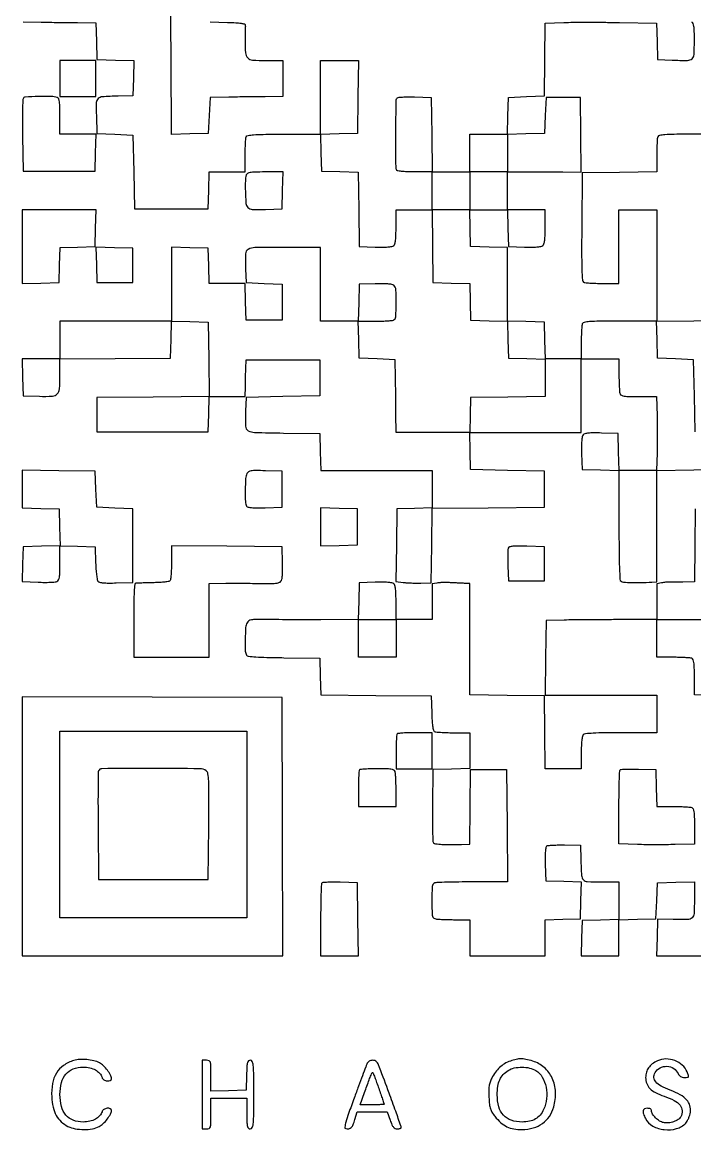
# Model space of a CAD drawing. Extents: x 179 to 1071, y 112 to 1107.
# Drawn here: x 179 to 571, y 112 to 758 of the extents above; entities that cross this region are included whole.
import ezdxf

# ---------------------------------------------------------------- set-up
doc = ezdxf.new("R2010")
doc.units = 0

msp = doc.modelspace()

# ---------------------------------------------------------------- linework, layer by layer
for points in [[(288.5, 758.5), (298.75, 758.215017, -0.006789), (303.475963, 758.019373, -0.022348), (306.580655, 757.708991, -0.02798), (308.590639, 757.300971, -0.324883), (309.070637, 756.715017, -0.015243), (309.092918, 755.907583, -0.001021), (309.081503, 753.595179, -0.001469), (309.054163, 750.838156, -0.001099), (309.008434, 747.800487, 0.019496), (309.169365, 740.397615, 0.185632), (310.458808, 737.569707, 0.178142), (313.338343, 736.272315, 0.017684), (321.035184, 736), (331, 736), (331, 725.5), (331, 715), (320.75, 714.902492, 0.000362), (316.032594, 714.8542, 0.000201), (310.279688, 714.788832, 0.0002), (304.45558, 714.717978, 0.000324), (299.5, 714.652492), (288.5, 714.5), (288, 704), (287.5, 693.5), (276.760648, 693.216276), (266.021296, 692.932553), (265.760648, 736.216276), (265.5, 779.5)], [(179.5, 758.5), (190, 758.350303, 0.000392), (194.794771, 758.285703, 0.000226), (200.563499, 758.215115, 0.000226), (206.352763, 758.149517, 0.00038), (211.216168, 758.100303), (221.932337, 758), (222.216168, 747.25), (222.5, 736.5), (233.284606, 736.215817), (244.069211, 735.931635), (243.784606, 725.715817), (243.5, 715.5), (235, 715.24922, 0.007628), (225.685433, 714.832102, 0.170037), (223.227472, 713.801979, 0.207027), (222.186732, 711.525487, 0.012089), (222.215323, 703.722245), (222.5, 693.5), (233, 693), (243.5, 692.5), (244, 671), (244.5, 649.5), (266, 649.5), (287.5, 649.5), (287.783832, 660.25), (288.067663, 671), (298.533832, 671), (309, 671), (309, 680.418213, -0.005951), (309.044305, 684.140776, -0.007831), (309.178303, 687.534475, -0.005915), (309.367894, 690.361889, -0.07203), (309.606989, 691.418213, -0.258602), (310.66196, 692.303692, -0.030077), (313.829945, 692.724381, -0.015924), (319.472196, 692.950419, -0.002049), (331.573157, 693), (352.932337, 693), (353.216168, 682.25), (353.5, 671.5), (364.230591, 671.216365), (374.961183, 670.93273), (375.230591, 649.216365), (375.5, 627.5), (384.850715, 627.211141, 0.009044), (388.957683, 627.15859, 0.018924), (392.150171, 627.296386, 0.020746), (394.513859, 627.587315, 0.132968), (395.600715, 628.083586, 0.154085), (396.271246, 629.124417, 0.035127), (396.685192, 631.205854, 0.024181), (396.929838, 634.346734, 0.007345), (397, 639.122445), (397, 649), (407.480112, 649), (417.960225, 649), (418.230112, 627.75), (418.5, 606.5), (429.216508, 606.216508), (439.933016, 605.933016), (440.216508, 595.216508), (440.5, 584.5), (451.216508, 584.216508), (461.933016, 583.933016), (462.216508, 573.216508), (462.5, 562.5), (473.25, 562.216168), (484, 561.932337), (484, 550.985671), (484, 540.039005), (462.25, 539.769502), (440.5, 539.5), (440.215017, 529.25), (439.930034, 519), (418.465017, 519), (397, 519), (396.925726, 529.75, 0.00076), (396.884622, 534.626468, 0.000454), (396.821651, 540.426563, 0.000454), (396.748445, 546.202906, 0.000788), (396.675726, 551), (396.5, 561.5), (386, 562), (375.5, 562.5), (375.216168, 573.25), (374.932337, 584), (384.384381, 584, 0.00593), (388.119908, 584.044304, 0.007809), (391.524537, 584.178303, 0.005887), (394.361111, 584.367872, 0.0721), (395.418213, 584.606989, 0.291576), (396.815746, 586.49595, 0.015142), (397.12652, 594.406284, 0.016944), (396.930207, 602.28891, 0.207735), (395.600715, 604.916414, 0.132968), (394.513859, 605.412685, 0.020746), (392.150171, 605.703614, 0.018924), (388.957683, 605.84141, 0.009044), (384.850715, 605.788859), (375.5, 605.5), (375.216168, 594.75), (374.932337, 584), (363.966168, 584), (353, 584), (353, 605.5), (353, 627), (331.519052, 627, 0.00341), (314.541093, 626.884203, 0.124912), (310.814274, 625.884093, 0.260987), (309.21161, 623.267125, 0.018996), (309.203496, 614.496645), (309.5, 606.5), (320, 606), (330.5, 605.5), (330.5, 595), (330.5, 584.5), (320, 584.5), (309.5, 584.5), (309.216168, 595.25), (308.932337, 606), (298.501151, 606), (288.069966, 606), (287.784983, 616.25), (287.5, 626.5), (276.75, 626.783832), (266, 627.067663), (266, 605.533832), (266, 584), (233.5, 584), (201, 584), (201, 573), (201, 562), (189.966168, 562), (178.932337, 562), (179.216168, 551.25), (179.5, 540.5), (188.983715, 540.209381, 0.018991), (196.60911, 540.265374, 0.191936), (199.446601, 541.54814, 0.177723), (200.740109, 544.48256, 0.015853), (201, 552.677277), (201, 561.972294), (233.25, 562.236147), (265.5, 562.5), (265.784171, 573.283485), (266.068343, 584.06697), (276.784171, 583.783485), (287.5, 583.5), (287.769464, 561.763689), (288.038928, 540.027379), (255.269464, 539.763689), (222.5, 539.5), (222.5, 529.5), (222.5, 519.5), (255, 519.5), (287.5, 519.5), (287.784983, 529.75), (288.069966, 540), (298.534983, 540), (309, 540), (309.111066, 545.75, -0.000597), (309.16368, 548.315351, -0.000388), (309.230318, 551.279688, -0.00039), (309.29986, 554.172908, -0.000742), (309.361066, 556.5), (309.5, 561.5), (331, 561.5), (352.5, 561.5), (352.5, 551), (352.5, 540.5), (331, 540), (309.5, 539.5), (309.203496, 531.503355, 0.01904), (309.212348, 522.780464, 0.257531), (310.802736, 520.146434, 0.124846), (314.511102, 519.099787, 0.003493), (331.264071, 518.769847), (352.5, 518.5), (352.783832, 507.75), (353.067663, 497), (385.533832, 497), (418, 497), (418, 486.034983), (418, 475.069966), (407.75, 474.784983), (397.5, 474.5), (397.230451, 453.366475), (396.960903, 432.232951), (401.230451, 431.664309, 0.016712), (403.289351, 431.459839, 0.007474), (406.00832, 431.322092, 0.007389), (408.890534, 431.261865, 0.00995), (411.5, 431.297834), (417.5, 431.5), (417.769464, 453.236361), (418.038929, 474.972721), (450.769464, 475.236361), (483.5, 475.5), (483.5, 486), (483.5, 496.5), (462, 497), (440.5, 497.5), (440.216168, 508.25), (439.932337, 519), (472.466168, 519), (505, 519), (505, 540.5), (505, 562), (516, 562), (527, 562), (527, 552.581787, 0.005951), (527.044305, 548.859224, 0.007831), (527.178303, 545.465525, 0.005915), (527.367894, 542.638111, 0.07203), (527.606989, 541.581787, 0.204723), (528.396333, 540.768196, 0.063344), (530.076398, 540.302968, 0.030517), (533.014475, 540.059706, 0.005398), (538.544605, 540), (548.875232, 540), (549.187616, 528.75, -0.004056), (549.286888, 523.698016, -0.002552), (549.324862, 517.79375, -0.002561), (549.302819, 511.984411, -0.004692), (549.216168, 507.25), (548.932337, 497), (538, 497), (527.067663, 497), (526.783832, 507.75), (526.5, 518.5), (516.900987, 518.784391, 0.006919), (512.065714, 518.860698, 0.027023), (509.081903, 518.705126, 0.044369), (507.166788, 518.32726, 0.149751), (506.112128, 517.635106, 0.1305), (505.596888, 516.521045, 0.02258), (505.296615, 514.197242, 0.019663), (505.156589, 511.019073, 0.008898), (505.211141, 506.850715), (505.5, 497.5), (516.25, 497.216168), (527, 496.932337), (527, 465.088613, 0.001758), (527.055869, 449.202466, 0.007774), (527.26707, 439.851011, 0.005943), (527.582562, 433.548168, 0.221566), (528.25, 432.32056, 0.143787), (529.693129, 431.791964, 0.009827), (534.093713, 431.590101, 0.012726), (539.638294, 431.586014, 0.007528), (546.25, 431.849085), (549, 432), (549, 464.480498), (549, 496.960995), (570.75, 497.230498), (592.5, 497.5)], [(582.93396, 692.951057, 0.002051), (571, 693, 0.002119), (559.241252, 692.950165, 0.016334), (553.739087, 692.723675, 0.031157), (550.652022, 692.300918, 0.25694), (549.606989, 691.418213, 0.07199), (549.367906, 690.362338, 0.005931), (549.178303, 687.540204, 0.007843), (549.044306, 684.152805, 0.005963), (549, 680.437715), (549, 671.039005), (527.25, 670.769502), (505.5, 670.5), (505.282126, 639.039162, 0.001782), (505.229764, 623.458725, 0.007702), (505.37423, 614.203637, 0.00546), (505.638463, 607.90606, 0.242569), (506.282126, 606.804475, 0.11707), (507.169348, 606.49763, 0.007016), (510.006312, 606.253446, 0.010217), (513.426402, 606.077514, 0.007348), (517.25, 606.015313), (527, 606), (527, 627.5), (527, 649), (538, 649), (549, 649), (549.035714, 638.5, -0.000287), (549.049418, 633.651822, -0.000157), (549.060937, 627.70625, -0.000157), (549.068853, 621.665767, -0.000249), (549.071429, 616.5, -0.000249), (549.068853, 611.334233, -0.000157), (549.060937, 605.29375, -0.000157), (549.049418, 599.348178, -0.000287), (549.035714, 594.5), (549, 584), (527.606989, 584, 0.002045), (515.485827, 583.950434, 0.015901), (509.835307, 583.724422, 0.030015), (506.662537, 583.303854, 0.258697), (505.606989, 582.418213, 0.07203), (505.367894, 581.361889, 0.005915), (505.178303, 578.534475, 0.007831), (505.044305, 575.140776, 0.005951), (505, 571.418213), (505, 562), (494.533832, 562), (484.067663, 562), (483.783832, 572.75), (483.5, 583.5), (472.75, 583.783832), (462, 584.067663), (462, 605.5), (462, 626.932337), (451.25, 627.216168), (440.5, 627.5), (440.216168, 638.25), (439.932337, 649), (450.932337, 649), (461.932337, 649), (462.216168, 638.25), (462.5, 627.5), (471.850715, 627.211141, 0.009044), (475.957683, 627.15859, 0.018924), (479.150171, 627.296386, 0.020746), (481.513859, 627.587315, 0.132968), (482.600715, 628.083586, 0.154085), (483.271246, 629.124417, 0.035127), (483.685192, 631.205854, 0.024181), (483.929838, 634.346734, 0.007345), (484, 639.122445), (484, 649), (473, 649), (462, 649), (462, 660), (462, 671), (472.75, 671.058431, -0.001256), (477.645075, 671.072738, -0.000736), (483.505773, 671.066513, -0.000736), (489.368337, 671.043025, -0.001253), (494.269654, 671.003892), (505.039309, 670.890922), (504.769654, 692.695461), (504.5, 714.5), (494.5, 714.5), (484.5, 714.5), (484, 704), (483.5, 693.5), (472.715822, 693.215822), (461.931643, 692.931643), (462.215822, 703.715822), (462.5, 714.5), (473, 715), (483.5, 715.5), (483.769702, 736.686051), (484.039403, 757.872102), (494.769702, 758.186051, -0.005623), (500.335716, 758.286272, -0.001733), (508.727307, 758.313899, -0.001733), (518.115478, 758.279723, -0.001902), (527.216874, 758.180415), (548.933748, 757.86083), (549.216874, 747.180415), (549.5, 736.5), (558, 736.204946, 0.009877), (566.9578, 736.071064, 0.178526), (569.598328, 737.059359, 0.204134), (570.78628, 739.477762, 0.013466), (571, 747.412063, 0.005366), (570.940378, 752.967894, 0.03041), (570.697253, 755.916669, 0.063152), (570.232211, 757.602227, 0.205067), (569.418213, 758.393011, 0.072102)], [(571.5, 474.5), (571.230112, 453.25), (570.960225, 432), (564.230112, 431.842466, -0.00231), (561.543265, 431.791994, -0.002845), (559.036345, 431.770752, -0.002354), (556.930236, 431.774803, -0.020722), (556, 431.819553, 0.035164), (555.237792, 431.834197, 0.011966), (554.132812, 431.751146, 0.011831), (552.912874, 431.600813, 0.013353), (551.75, 431.397632), (549, 430.841089), (549, 420.420545), (549, 410), (527.25, 409.953106, 0.000728), (518.152804, 409.920247, 0.000671), (508.804688, 409.860325, 0.000669), (500.473701, 409.78459, 0.002228), (495, 409.703106), (484.5, 409.5), (484.230498, 387.75), (483.960995, 366), (516.480498, 366), (549, 366), (549, 355), (549, 344), (528.2, 344, 0.003169), (518.406919, 343.937931, 0.010454), (511.954487, 343.721154, 0.00933), (507.461896, 343.391927, 0.175156), (506.2, 342.8, 0.149044), (505.677271, 341.818776, 0.019949), (505.314516, 339.477016, 0.019071), (505.075482, 336.323492, 0.009379), (505, 332.3), (505, 323), (494.519888, 323), (484.039775, 323), (483.769888, 344.25), (483.5, 365.5), (461.75, 365.769502), (440, 366.039005), (440, 398.519502), (440, 431), (437, 431.125, -0.000897), (435.490601, 431.190605, -0.000321), (433.339063, 431.289374, -0.000319), (430.979926, 431.4007, -0.000377), (428.75, 431.50904, 0.009924), (426.538322, 431.574202, 0.00879), (424.234375, 431.555835, 0.008861), (422.160189, 431.466024, 0.026501), (420.75, 431.304585), (418, 430.841089), (418, 420.420545), (418, 410), (407.5, 410), (397, 410), (397, 419.877555, 0.007345), (396.929838, 424.653266, 0.024181), (396.685192, 427.794146, 0.035127), (396.271246, 429.875583, 0.154085), (395.600715, 430.916414, 0.132968), (394.513859, 431.412685, 0.020746), (392.150171, 431.703614, 0.018924), (388.957683, 431.84141, 0.009044), (384.850715, 431.788859), (375.5, 431.5), (375.216168, 420.75), (374.932337, 410), (353.216168, 409.93983, -0.000579), (344.154979, 409.925215, -0.000541), (334.887093, 409.931025, -0.000538), (326.657437, 409.95395, -0.001849), (321.314362, 409.994349, 0.004734), (315.30802, 410.005105, 0.039368), (312.597247, 409.770381, 0.098138), (311.07118, 409.194713, 0.131508), (310.064362, 408.120261, 0.108759), (309.284951, 405.355006, 0.011162), (309.040828, 398.527826, 0.009985), (309.085888, 391.648041, 0.135678), (309.811407, 389.270909, 0.228384), (310.821704, 388.64341, 0.009456), (315.179757, 388.259718, 0.01097), (321.538324, 387.960859, 0.003025), (331.546095, 387.770909), (352.5, 387.5), (352.783692, 376.763809), (353.067383, 366.027617), (385.283692, 365.763809), (417.5, 365.5), (417.788805, 355.535034, 0.00836), (417.987032, 351.199826, 0.019108), (418.315749, 347.944063, 0.01918), (418.737468, 345.589, 0.199883), (419.288805, 344.800347, 0.117226), (420.172107, 344.495095, 0.006962), (423.008274, 344.252233, 0.010173), (426.426877, 344.077211, 0.007309), (430.25, 344.015313), (440, 344), (440, 333.533832), (440, 323.067663), (429.25, 322.783832), (418.5, 322.5), (418.229166, 301.570834, 0.003836), (418.186591, 293.487296, 0.006023), (418.286989, 286.540511, 0.002007), (418.469226, 280.569362, 0.189955), (418.80633, 279.79367, 0.172349), (419.99452, 279.228399, 0.011676), (423.787246, 278.926787, 0.014002), (428.797807, 278.786434, 0.006718), (435.230498, 278.872858), (439.960995, 279), (440.230498, 300.75), (440.5, 322.5), (451, 322.5), (461.5, 322.5), (461.763664, 289.75), (462.027329, 257), (441.595452, 257, 0.002769), (433.651317, 256.956005, 0.004123), (426.700789, 256.821697, 0.001839), (420.77953, 256.636634, 0.083062), (419.581787, 256.393011, 0.293407), (418.091452, 254.364337, 0.015702), (417.82872, 246, 0.015702), (418.091452, 237.635663, 0.293407), (419.581787, 235.606989, 0.07203), (420.638111, 235.367894, 0.005915), (423.465525, 235.178303, 0.007831), (426.859224, 235.044305, 0.005951), (430.581787, 235), (440, 235), (440, 224.5), (440, 214), (462, 214), (484, 214), (484, 224.465017), (484, 234.930034), (494.25, 235.215017), (504.5, 235.5), (504.783473, 246.214647), (505.066946, 256.929295), (494.783473, 257.214647), (484.5, 257.5), (484.211769, 267.417355, -0.007833), (484.153947, 271.735739, -0.01846), (484.28016, 274.954453, -0.017811), (484.541787, 277.286369, -0.220963), (485.019674, 278.012159, -0.11832), (485.823519, 278.276787, -0.006478), (488.493998, 278.462759, -0.009764), (491.706784, 278.581831, -0.006958), (495.307905, 278.594804), (504.5, 278.5), (504.75078, 270, 0.007926), (505.170229, 260.756564, 0.170244), (506.214363, 258.27627, 0.199796), (508.528292, 257.184972, 0.011573), (516.519052, 257), (527, 257), (527, 246.033832), (527, 235.067663), (516.25, 234.783832), (505.5, 234.5), (505.215017, 224.25), (504.930034, 214), (515.965017, 214), (527, 214), (527, 224.466168), (527, 234.932337), (537.75, 235.216168), (548.5, 235.5), (549, 246), (549.5, 256.5), (560.25, 256.783832), (571, 257.067663), (571, 246.640821, -0.01271), (570.795353, 238.591802, -0.195698), (569.643805, 236.128843, -0.183367), (567.066888, 235.086923, -0.010926), (558.524293, 235.089685), (549.5, 235.289825), (549.216168, 224.644912), (548.932337, 214), (581.466168, 214)], [(581.75, 365.783832), (571, 366.067663), (571, 376.426843, 0.005377), (570.940349, 381.973908, 0.030446), (570.697178, 384.919034, 0.063217), (570.232073, 386.602718, 0.20495), (569.418213, 387.393011, 0.07203), (568.361889, 387.632106, 0.005915), (565.534475, 387.821697, 0.007831), (562.140776, 387.955695, 0.005951), (558.418213, 388), (549, 388), (549, 399), (549, 410), (571, 410), (593, 410)]]:
    msp.add_lwpolyline(points, format="xyb")
for points in [[(201, 725.5), (201, 715), (211.5, 715), (222, 715), (222, 725.5), (222, 736), (211.5, 736), (201, 736)], [(374.769888, 714.75), (374.5, 693.5), (363.75, 693.216168), (353, 692.932337), (353, 714.466168), (353, 736), (364.019888, 736), (375.039775, 736)], [(179, 627.466168), (179, 605.932337), (189.75, 606.216168), (200.5, 606.5), (200.784601, 616.715399), (201.069202, 626.930798), (211.284601, 627.215399), (221.5, 627.5), (221.783832, 638.25), (222.067663, 649), (200.533832, 649), (179, 649)], [(222.214639, 616.78419), (222.5, 606.5), (233, 606.5), (243.5, 606.5), (243.5, 616.5), (243.5, 626.5), (232.714639, 626.78419), (221.929279, 627.068381)], [(353, 464), (353, 452.932337), (363.75, 453.216168), (374.5, 453.5), (374.5, 464), (374.5, 474.5), (363.75, 474.783832), (353, 475.067663)], [(397, 399), (397, 388), (386, 388), (375, 388), (375, 399), (375, 410), (386, 410), (397, 410)], [(179, 289.506286), (179, 214), (255.006326, 214), (331.012652, 214), (330.756326, 289.25), (330.5, 364.5), (254.75, 364.756286), (179, 365.012572)], [(310, 290.5), (310, 236), (255.5, 236), (201, 236), (201, 290.5), (201, 345), (255.5, 345), (310, 345)]]:
    msp.add_lwpolyline(points, close=True)
for points in [[(179.447199, 713.723, 0.088003), (179.255956, 712.733152, 0.001312), (179.180843, 706.807175, 0.003516), (179.16003, 699.911562, 0.002311), (179.228584, 691.973), (179.5, 671.5), (200.5, 671.5), (221.5, 671.5), (221.783832, 682.25), (222.067663, 693), (211.533832, 693), (201, 693), (201, 703.393011, 0.005351), (200.940414, 708.960143, 0.030363), (200.69735, 711.913621, 0.063068), (200.23239, 713.601595, 0.205218), (199.418213, 714.393011, 0.087687), (195.871046, 715.080648, 0.012523), (188.435939, 715.017508, 0.006881), (180.714076, 714.651997, 0.293879)], [(417.769502, 692.75), (418.039005, 671), (429.019502, 671), (440, 671), (440, 682), (440, 693), (451, 693), (462, 693), (462, 682), (462, 671), (451, 671), (440, 671), (440, 660), (440, 649), (429, 649), (418, 649), (418, 660), (418, 671), (408.059017, 671, -0.009031), (404.20638, 671.069591, -0.013711), (400.863739, 671.28228, -0.008304), (398.119737, 671.5786, -0.227046), (397.524133, 671.960952, -0.138587), (396.964065, 673.922263, -0.000813), (396.94288, 693.016817, -0.000815), (396.983861, 712.109901, -0.138322), (397.545911, 714.074286, -0.229378), (398.18203, 714.478676, -0.011575), (400.699095, 714.711319, -0.015806), (403.914042, 714.831638, -0.008823), (407.830795, 714.785237), (417.5, 714.5)], [(309.621864, 669.25, 0.065647), (309.102177, 665.902177, 0.011928), (309.108204, 659.605144, 0.009704), (309.388244, 653.276287, 0.107352), (310.078404, 650.853501, 0.133672), (311.049015, 649.826475, 0.099381), (312.521671, 649.289327, 0.040292), (315.123906, 649.103994, 0.005001), (320.804214, 649.214442), (330.5, 649.5), (330.783832, 660.25), (331.067663, 671), (320.601219, 671, 0.004675), (314.66954, 670.944538, 0.034854), (311.86414, 670.695948, 0.087718), (310.361563, 670.176155, 0.1969)], [(179, 486.053719), (179, 475.067663), (189.75, 474.783832), (200.5, 474.5), (200.783485, 463.784171), (201.06697, 453.068343), (190.283485, 452.784171), (179.5, 452.5), (179.216129, 442.350762), (178.932259, 432.201524), (188.216129, 431.78688, 0.009188), (191.899331, 431.690144, 0.011809), (195.286925, 431.74345, 0.009722), (198.099049, 431.908978, 0.093643), (199.25, 432.221301, 0.163981), (200.166084, 433.121748, 0.077406), (200.685022, 434.717384, 0.034589), (200.939953, 437.517909, 0.005407), (201, 443.070167), (201, 453.069966), (211.25, 452.784983), (221.5, 452.5), (221.790118, 443.054124, 0.009941), (221.977975, 439.343588, 0.013554), (222.304236, 436.010384, 0.01037), (222.704917, 433.274446, 0.132407), (223.132908, 432.339856, 0.16767), (224.095301, 431.755325, 0.030408), (226.191529, 431.432554, 0.022732), (229.290048, 431.288296, 0.007527), (233.84279, 431.351974), (243.5, 431.632485), (243.5, 453.066242), (243.5, 474.5), (233, 475), (222.5, 475.5), (222, 486), (221.5, 496.5), (200.25, 496.769888), (179, 497.039775)], [(310.054214, 495.1013, 0.109132), (309.271041, 492.31483, 0.011419), (309.040714, 485.493914, 0.01029), (309.107068, 478.625601, 0.134587), (309.847958, 476.211769, 0.19692), (310.705135, 475.604266, 0.033714), (312.717063, 475.278982, 0.023663), (315.804805, 475.138177, 0.006827), (320.582645, 475.211769), (330.5, 475.5), (330.5, 486), (330.5, 496.5), (320.804214, 496.785558, 0.004922), (315.072513, 496.89791, 0.041315), (312.493115, 496.709725, 0.103221), (311.034994, 496.15901, 0.128846)], [(266, 443.07287, -0.007985), (265.930179, 438.701395, -0.019217), (265.702616, 435.472954, -0.019568), (265.357905, 433.159775, -0.210572), (264.833894, 432.397341, -0.108379), (264.000724, 432.104811, -0.007361), (261.488813, 431.834951, -0.01027), (258.456871, 431.617006, -0.007511), (255.083894, 431.49486, 0.001402), (251.704817, 431.413821, 0.001902), (248.654331, 431.32049, 0.001265), (246.09418, 431.225927, 0.021286), (245.25, 431.156536, 0.34902), (244.590877, 430.483041, 0.01134), (244.266355, 426.452048, 0.011845), (244.055182, 420.237422, 0.00257), (244, 409.5), (244, 388), (266, 388), (288, 388), (288, 409.5), (288, 431), (297.75, 431.136688, -0.003057), (302.242778, 431.172203, -0.001688), (307.733241, 431.163502, -0.001683), (313.299076, 431.117164, -0.002704), (318.044012, 431.036024, 0.005921), (323.505002, 430.977776, 0.026386), (326.704713, 431.150519, 0.046163), (328.708593, 431.554545, 0.147776), (329.83287, 432.298621, 0.125695), (330.384361, 433.462066, 0.026178), (330.702765, 435.717885, 0.021055), (330.8471, 438.8689, 0.008638), (330.788859, 443.149285), (330.5, 452.5), (298.25, 452.763853), (266, 453.027706)], [(462.44069, 451.706038, 0.08044), (462.24673, 450.777249, 0.005694), (462.156546, 448.121982, 0.007919), (462.135127, 444.937236, 0.005886), (462.208575, 441.420857), (462.5, 432.5), (473, 432.5), (483.5, 432.5), (483.5, 442.5), (483.5, 452.5), (473.232115, 452.785181, 0.005806), (468.041094, 452.869045, 0.026058), (465.006728, 452.724611, 0.044386), (463.172066, 452.374845, 0.236067)], [(397.666667, 343.333333, 0.177413), (397.400114, 342.758552, 0.004912), (397.195833, 339.973958, 0.009526), (397.048294, 336.649913, 0.006327), (397, 332.833333), (397, 323), (407.5, 323), (418, 323), (418, 333.5), (418, 344), (408.166667, 344, 0.006327), (404.350087, 343.951706, 0.009526), (401.026042, 343.804167, 0.004912), (398.241448, 343.599886, 0.177413)], [(223.453816, 321.740243, 0.089548), (223.261817, 320.729866, 0.000598), (223.19019, 311.747155, 0.00234), (223.168607, 301.460077, 0.00149), (223.235201, 289.490243), (223.5, 258.5), (255.5, 258.5), (287.5, 258.5), (287.765726, 289.5, 0.001225), (287.879013, 308.006621, 0.012082), (287.71941, 315.793845, 0.024457), (287.315418, 320.099227, 0.201729), (286.324597, 321.75, 0.157681), (282.495237, 323.016106, 0.001671), (254.221233, 323.106234, 0.001077), (225.335041, 323.03952, 0.309316)], [(375.666667, 322.333333, 0.178563), (375.399803, 321.754503, 0.004516), (375.195833, 318.827083, 0.009111), (375.048276, 315.341612, 0.006022), (375, 311.333333), (375, 301), (386, 301), (397, 301), (397, 310.418213, 0.005951), (396.955695, 314.140776, 0.007831), (396.821697, 317.534475, 0.005915), (396.632106, 320.361889, 0.07203), (396.393011, 321.418213, 0.199759), (395.624187, 322.225925, 0.066055), (394.020372, 322.693741, 0.032092), (391.231606, 322.939041, 0.005893), (386.059678, 323, 0.006396), (382.284117, 322.951702, 0.009619), (378.994614, 322.804167, 0.005003), (376.240534, 322.599816, 0.177151)], [(548.783832, 311.75), (549.067663, 301), (558.452044, 301, -0.005972), (562.161644, 300.955693, -0.007852), (565.544413, 300.821697, -0.005942), (568.36267, 300.632085, -0.07196), (569.418213, 300.393011, -0.204737), (570.231822, 299.603606, -0.063335), (570.697041, 297.923307, -0.030513), (570.940297, 294.984775, -0.005397), (571, 289.453552), (571, 279.121081), (559.715364, 278.81054, -0.004298), (554.617592, 278.7141, -0.002623), (548.597952, 278.683558, -0.002629), (542.632384, 278.715951, -0.00466), (537.715364, 278.814338), (527, 279.128677), (527, 300.397672, -0.003076), (527.050467, 308.601225, -0.004881), (527.205463, 315.624362, -0.001344), (527.4158, 321.715813, -0.189261), (527.699448, 322.366114, -0.183378), (528.300668, 322.636532, -0.005301), (531.145783, 322.777033, -0.010046), (534.547259, 322.840477, -0.006672), (538.449448, 322.782781), (548.5, 322.5)], [(353.699448, 256.366114, 0.189039), (353.41589, 255.716778, 0.001397), (353.205463, 249.752338, 0.004978), (353.050471, 242.869838, 0.00314), (353, 234.833333), (353, 214), (364.019888, 214), (375.039775, 214), (374.769888, 235.25), (374.5, 256.5), (364.449448, 256.782781, 0.006672), (360.547259, 256.840477, 0.010046), (357.145783, 256.777033, 0.005301), (354.300668, 256.636532, 0.183378)], [(209.036535, 152.877046, 0.081197), (203.092932, 149.968946, 0.102564), (198.933523, 145.497917, 0.092989), (196.633661, 139.377587, 0.056174), (196.153962, 131.622213, 0.043647), (196.982441, 125.643458, 0.070307), (198.816383, 120.848637, 0.079368), (201.705836, 117.156983, 0.074468), (205.660762, 114.453416, 0.06822), (209.829866, 113.096111, 0.043226), (214.926753, 112.625288, 0.043636), (219.930066, 113.03397, 0.079911), (223.794223, 114.34978, 0.06837), (226.200769, 116.083189, 0.039093), (228.59798, 118.751621, 0.038678), (230.441693, 121.587678, 0.124674), (230.996262, 123.75, 0.309569), (230.291512, 124.785824, 0.126694), (228.516103, 125.001511, 0.099942), (226.547519, 124.3264, 0.185554), (225.508279, 123.026085, -0.105962), (224.08797, 120.536625, -0.08529), (221.669117, 118.616245, -0.073405), (218.398706, 117.406461, -0.051987), (214.5, 117, -0.088447), (208.650419, 118.042917, -0.129993), (204.396231, 121.025162, -0.115296), (201.846607, 126.028621, -0.060498), (201, 133, -0.060498), (201.846607, 139.971379, -0.115296), (204.396231, 144.974838, -0.129993), (208.650419, 147.957083, -0.088447), (214.5, 149, -0.051987), (218.398706, 148.593539, -0.073405), (221.669117, 147.383755, -0.08529), (224.08797, 145.463375, -0.105962), (225.508279, 142.973915, 0.185554), (226.547519, 141.6736, 0.099942), (228.516103, 140.998489, 0.126694), (230.291512, 141.214176, 0.309569), (230.996262, 142.25, 0.123827), (230.456077, 144.370925, 0.037311), (228.645681, 147.193038, 0.038018), (226.32643, 149.832214, 0.074282), (224.061456, 151.46822, 0.057629), (220.708505, 152.738394, 0.038392), (216.65506, 153.435195, 0.038426), (212.548649, 153.503692, 0.058281)], [(284, 133), (284, 113), (286.5, 113, 0.104331), (287.950811, 113.306062, 0.224677), (288.680556, 114.15, 0.064117), (288.955995, 116.064536, 0.003707), (289, 122), (289, 131), (299.5, 131), (310, 131), (310, 122, 0.004487), (310.049067, 116.532834, 0.050222), (310.305556, 114.375, 0.168559), (310.915397, 113.386209, 0.17273), (312, 113, 0.286287), (313.1449, 113.714064, 0.089188), (313.725, 115.75, 0.023375), (313.960377, 120.192962, 0.001547), (314, 133, 0.001583), (313.959794, 145.701619, 0.022857), (313.725487, 150.200368, 0.083947), (313.159711, 152.283157, 0.292447), (312.038933, 153, 0.178333), (310.977452, 152.608971, 0.154511), (310.345846, 151.597702, 0.04962), (310.012871, 149.431657, 0.005091), (309.788933, 144.25), (309.5, 135.5), (299.25, 135.215017), (289, 134.930034), (289, 143.965017, 0.003684), (288.956076, 149.925856, 0.063889), (288.680824, 151.846502, 0.224551), (287.950864, 152.692806, 0.104705), (286.5, 153), (284, 153)], [(379.968843, 150.75, 0.013186), (379.332445, 149.190695, 0.000658), (377.38743, 144.020312, 0.001059), (375.096937, 137.867541, 0.000766), (372.568849, 131, 0.003157), (369.318072, 121.950923, 0.017195), (367.758835, 116.983959, 0.026084), (367.093377, 113.974711, 0.397653), (367.63698, 113.165426, 0.098025), (369.466328, 113.116163, 0.153185), (370.857818, 113.827389, 0.101624), (371.966924, 115.47769, 0.029054), (372.974511, 118.408964), (374.259922, 123), (383.029531, 123), (391.799139, 123), (393.597114, 118, 0.016374), (394.625424, 115.409985, 0.069155), (395.494787, 113.988122, 0.118517), (396.457763, 113.259108, 0.103381), (397.697544, 113, 0.034239), (398.579451, 113.060462, 0.052256), (399.323654, 113.243622, 0.067998), (399.835667, 113.511173, 0.242992), (400, 113.829351, 0.086186), (399.834729, 114.781034, 0.000506), (396.797352, 123.235412, 0.001797), (392.904656, 133.915647, 0.000688), (387.414226, 148.75, 0.021132), (386.497138, 150.93057, 0.079421), (385.66325, 152.15239, 0.120288), (384.690444, 152.781403, 0.083834), (383.395853, 153, 0.066915), (382.292772, 152.851711, 0.078587), (381.332282, 152.418036, 0.078329), (380.55012, 151.70771, 0.065917)], [(463.655189, 152.541351, 0.047874), (460.299575, 150.969083, 0.052082), (457.405789, 148.823897, 0.050029), (454.925908, 146.046331, 0.038797), (452.801396, 142.591301, 0.036355), (451.818852, 140.274299, 0.045773), (451.27215, 138.010014, 0.035866), (451.070749, 135.283286, 0.013121), (451.164441, 131.414691, 0.013059), (451.482118, 127.274069, 0.049911), (452.001849, 124.741755, 0.063601), (452.943514, 122.684157, 0.030891), (454.62175, 120.32339, 0.040166), (458.151978, 116.609471, 0.069321), (461.683512, 114.234462, 0.071451), (465.652292, 112.95895, 0.045412), (470.5, 112.582308, 0.066186), (476.991944, 113.532953, 0.086021), (482.397324, 116.138717, 0.09), (486.436167, 120.300054, 0.080183), (488.955994, 125.781055, 0.078581), (489.962853, 134.570246, 0.096973), (488.037162, 142.573575, 0.105242), (483.420393, 148.785039, 0.108734), (476.724381, 152.48921, 0.017817), (472.62774, 153.548538, 0.053406), (469.75789, 153.867535, 0.059828), (467.069127, 153.555531, 0.026872)], [(478.531069, 146.980798, -0.123513), (482.290629, 143.1148, -0.082329), (484.485606, 137.307517, -0.076198), (484.785481, 130.645449, -0.079937), (483.056621, 124.316317, -0.067569), (481.0054, 121.052706, -0.08701), (478.303255, 118.771362, -0.081159), (474.83254, 117.442689, -0.050956), (470.5, 117, -0.080831), (464.219919, 118.021923, -0.127121), (459.660178, 120.98013, -0.11954), (456.92643, 125.931698, -0.066575), (456.003738, 132.79966, -0.035462), (456.357244, 137.819841, -0.06886), (457.461001, 141.677156, -0.081331), (459.411095, 144.663348, -0.070727), (462.298549, 147.040484, -0.082289), (465.949243, 148.512773, -0.05576), (470.417296, 148.995974, -0.055737), (474.884047, 148.479859, -0.081978)], [(549.5, 152.649726, 0.051648), (546.439879, 150.842861, 0.07788), (544.269047, 148.643082, 0.084206), (542.986094, 146.022818, 0.071949), (542.545455, 142.976498, 0.091351), (543.197408, 139.437895, 0.103783), (545.059157, 136.541091, 0.08093), (548.347103, 134.137541, 0.036029), (553.309702, 132.052789, -0.037513), (559.180581, 129.565976, -0.1042), (562.637552, 126.751464, -0.161272), (563.83278, 123.576476, -0.1337), (563.021109, 120.039442, -0.129782), (561.506754, 118.412323, -0.060279), (558.880057, 117.166909, -0.057066), (555.806036, 116.517092, -0.073057), (552.920197, 116.665961, -0.093453), (550.628065, 117.591476, -0.05475), (548.318403, 119.457357, -0.05591), (546.562617, 121.672696, -0.140535), (546, 123.634859, 0.168371), (545.813561, 124.172818, 0.101284), (545.292172, 124.613486, 0.076532), (544.490336, 124.903496, 0.048608), (543.5, 125, 0.113623), (541.841812, 124.618256, 0.243845), (541.079825, 123.594595, 0.130981), (541.258088, 121.798805, 0.029465), (542.516927, 118.967267, 0.149505), (546.733988, 114.653487, 0.097849), (553.417069, 112.550623, 0.09594), (560.516647, 113.130698, 0.136791), (565.897103, 116.390471, 0.054606), (566.803913, 117.595568, 0.029943), (567.651609, 119.2394, 0.029479), (568.320751, 121.031756, 0.041282), (568.686663, 122.700565, 0.107185), (568.374409, 126.584567, 0.112494), (566.477768, 129.913898, 0.08212), (562.754451, 132.833853, 0.034059), (556.931741, 135.526083, -0.028853), (551.522096, 137.959351, -0.094625), (548.461416, 140.379546, -0.164026), (547.410127, 142.952562, -0.145048), (548.059488, 145.785055, -0.144954), (550.933768, 148.569079, -0.13117), (554.979546, 149.476747, -0.132345), (558.91219, 148.245929, -0.148619), (561.487128, 145.245566, 0.066462), (562.098222, 144.241861, 0.088218), (562.903716, 143.542209, 0.08299), (563.940913, 143.135602, 0.05205), (565.239996, 143, 0.020275), (566.967025, 143.070059, 0.27023), (567.468568, 143.419806, 0.196917), (567.499845, 144.112135, 0.010927), (566.710826, 146.173468, 0.11179), (563.922272, 150.162641, 0.094824), (559.527084, 152.851212, 0.093466), (554.391384, 153.751363, 0.104702)], [(386.895444, 136.670322, -0.001392), (388.085434, 133.255512, -0.00218), (389.088037, 130.310892, -0.000572), (389.948662, 127.736905, -0.080555), (390, 127.420322, -0.392652), (389.842582, 127.250772, -0.003503), (387.950065, 127.12347, -0.009394), (385.697319, 127.030217, -0.005646), (383.021498, 127), (376.042996, 127), (378.649811, 134.25, -0.000855), (381.30374, 141.591577, -0.01016), (382.394387, 144.412661, -0.021731), (383.051828, 145.836095, -0.516841), (383.423422, 145.888688, -0.098505), (383.63529, 145.551475, -0.001094), (384.594908, 143.020459, -0.003354), (385.678985, 140.0826, -0.002173)]]:
    msp.add_lwpolyline(points, format="xyb", close=True)
msp.add_lwpolyline([(571.5, 519.5), (571, 540.5), (570.5, 561.5), (560, 562), (549.5, 562.5), (549.216367, 573.230404), (548.932734, 583.960808), (570.716367, 584.230404), (592.5, 584.5)])

doc.saveas('drawing.dxf')
